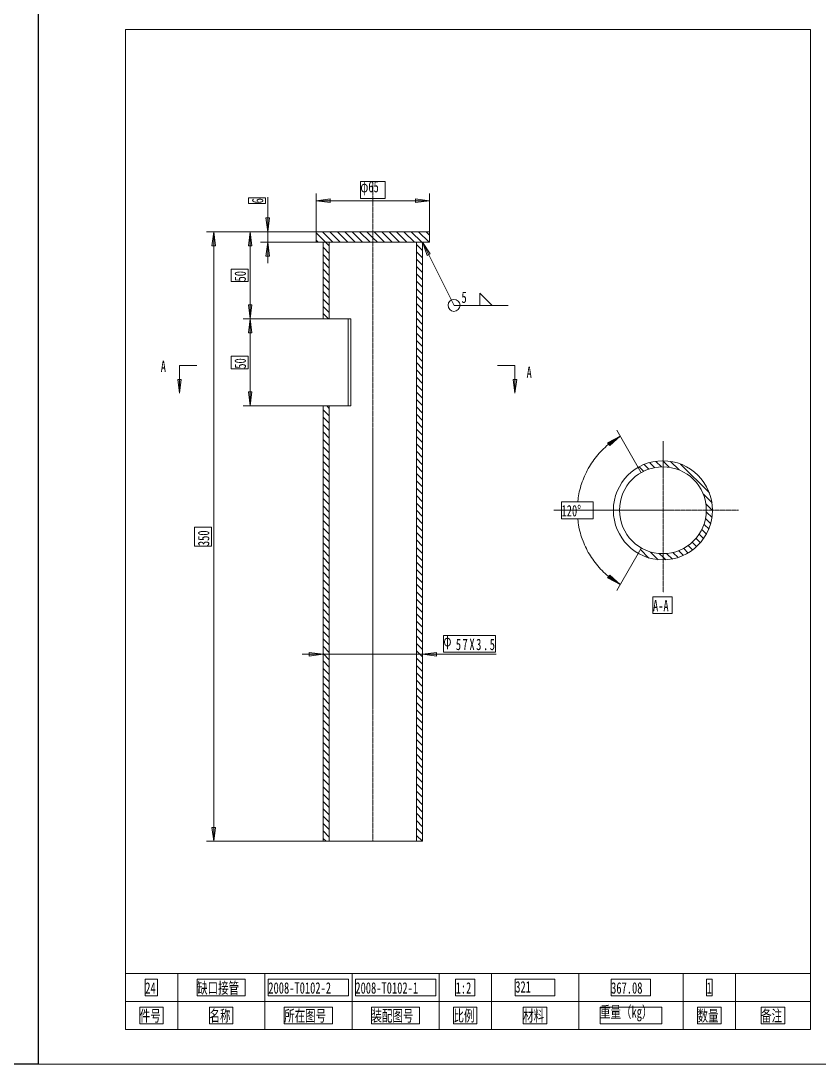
# Model space of a CAD drawing. Header units: millimetres. Extents: x -23892 to 57527, y -540 to 34444.
# Drawn here: x 23990 to 33067, y -540 to 11326 of the extents above; entities that cross this region are included whole.
import ezdxf

# ---------------------------------------------------------------- set-up
doc = ezdxf.new("R2010")
doc.units = ezdxf.units.MM
for name, pattern in [('AI-Linetype-131', [21.479999, 16.98, -2.1, 0.3, -2.1]), ('AI-Linetype-132', [21.479999, 16.98, -2.1, 0.3, -2.1]), ('AI-Linetype-133', [21.479999, 16.98, -2.1, 0.3, -2.1])]:
    doc.linetypes.add(name, pattern=pattern)
doc.layers.add('CAXA3', color=7, linetype='Continuous', lineweight=25)
doc.layers.add('图层 1', color=7, linetype='Continuous')
doc.styles.get("Standard").update_dxf_attribs({"font": ''})
doc.styles.get('Standard').set_extended_font_data('FangSong')

msp = doc.modelspace()

# ---------------------------------------------------------------- hatches: boundary and pattern name
at = {"layer": '图层 1', "lineweight": 0}
for points in [[(27505.6833, 9302.2863), (27505.6833, 9261.8516), (27348.631, 9280.8683)], [(28478.9426, 9302.2863), (28478.9426, 9261.8516), (28635.9949, 9280.8683)], [(26815.6216, 9085.7439), (26775.1482, 9085.7439), (26796.5661, 8926.3291)], [(26201.6653, 8769.2768), (26161.2306, 8769.2768), (26182.6486, 8926.3291)], [(26618.0959, 8769.2768), (26577.6612, 8769.2768), (26596.6779, 8926.3291)], [(26815.6216, 8650.2966), (26775.1482, 8650.2966), (26796.5661, 8807.3489)], [(28645.5226, 8676.4397), (28609.8518, 8657.423), (28557.4881, 8807.3489)], [(26618.0959, 8095.8304), (26577.6612, 8095.8304), (26596.6779, 7936.4156)], [(26618.0959, 7779.3246), (26577.6612, 7779.3246), (26596.6779, 7936.4156)], [(25813.8178, 7248.6777), (25773.3444, 7248.6777), (25794.7624, 7091.6254)], [(29628.3097, 7248.6777), (29587.8363, 7248.6777), (29606.8917, 7091.6254)], [(26618.0959, 7105.917), (26577.6612, 7105.917), (26596.6779, 6946.4634)], [(30687.2409, 6496.7246), (30661.0591, 6527.6703), (30803.8198, 6601.4519)], [(30687.2409, 5021.4014), (30661.0591, 4990.4557), (30803.8198, 4914.3115)], [(27267.723, 4140.9404), (27267.723, 4100.467), (27427.1765, 4121.885)], [(28716.903, 4140.9404), (28716.903, 4100.467), (28557.4881, 4121.885)], [(26201.6653, 2151.5858), (26161.2306, 2151.5858), (26182.6486, 1994.5335)]]:
    msp.add_hatch(color=7, dxfattribs=at).paths.add_polyline_path(points)

# ---------------------------------------------------------------- linework, layer by layer
at = {"layer": 'CAXA3', "linetype": 'Continuous', "lineweight": 25}
for p, q in [((24188.5301, 32814.3481), (24188.5301, -539.7596)), ((24188.5301, -539.7596), (630.4565, -539.7596))]:
    msp.add_line(p, q, dxfattribs=at)
at = {"layer": '图层 1', "color": 7, "lineweight": 0, "true_color": 0xffffff}
for p, q in [((24188.5301, -539.7596), (24188.5301, 22992.1516)), ((25178.4436, 11227.387), (25178.4436, -144.747)), ((25178.4436, 11227.387), (32966.8809, 11227.387)), ((32966.8809, 11227.387), (32966.8809, -144.747)), ((26796.5661, 9321.3417), (26796.5661, 8569.3886)), ((27348.631, 8807.3489), (27348.631, 9361.7763)), ((27348.631, 9280.8683), (27505.6833, 9302.2863)), ((27348.631, 9280.8683), (28635.9949, 9280.8683)), ((27505.6833, 9261.8516), (27348.631, 9280.8683)), ((27505.6833, 9302.2863), (27505.6833, 9261.8516)), ((28478.9426, 9302.2863), (28478.9426, 9261.8516)), ((28635.9949, 9280.8683), (28478.9426, 9302.2863)), ((28478.9426, 9261.8516), (28635.9949, 9280.8683)), ((28635.9949, 8807.3489), (28635.9949, 9361.7763)), ((26815.6216, 9085.7439), (26775.1482, 9085.7439)), ((26775.1482, 9085.7439), (26796.5661, 8926.3291)), ((26796.5661, 8926.3291), (26815.6216, 9085.7439)), ((27348.631, 8926.3291), (26101.7405, 8926.3291)), ((26161.2306, 8769.2768), (26182.6486, 8926.3291)), ((26182.6486, 8926.3291), (26182.6486, 1994.5335)), ((26182.6486, 8926.3291), (26201.6653, 8769.2768)), ((27348.631, 8926.3291), (26518.1711, 8926.3291)), ((26577.6612, 8769.2768), (26596.6779, 8926.3291)), ((26596.6779, 8926.3291), (26596.6779, 7936.4156)), ((26596.6779, 8926.3291), (26618.0959, 8769.2768)), ((27348.631, 8926.3291), (26715.6581, 8926.3291)), ((27348.631, 8926.3678), (27348.631, 8807.3876)), ((28635.9949, 8926.3678), (27348.631, 8926.3678)), ((27455.7209, 8807.3876), (27348.631, 8914.4775)), ((27539.0303, 8807.3876), (27420.0501, 8926.3678)), ((27622.3009, 8807.3876), (27503.3207, 8926.3678)), ((27707.9728, 8807.3876), (27588.9927, 8926.3678)), ((27791.2435, 8807.3876), (27672.2633, 8926.3678)), ((27874.5528, 8807.3876), (27755.5726, 8926.3678)), ((27960.186, 8807.3876), (27841.2058, 8926.3678)), ((27993.533, 8859.7126), (27924.5152, 8926.3678)), ((28126.766, 8807.3876), (28007.7858, 8926.3678)), ((28212.4379, 8807.3876), (28093.4577, 8926.3678)), ((28295.7473, 8807.3876), (28176.7671, 8926.3678)), ((28379.0179, 8807.3876), (28260.0377, 8926.3678)), ((28464.6898, 8807.3876), (28345.7096, 8926.3678)), ((28547.9604, 8807.3876), (28428.9803, 8926.3678)), ((28631.2698, 8807.3876), (28512.2896, 8926.3678)), ((28635.9949, 8888.2957), (28597.9228, 8926.3678)), ((28635.9949, 8926.3678), (28635.9949, 8807.3876)), ((27348.631, 8807.3489), (26715.6581, 8807.3489)), ((26775.1482, 8650.2966), (26796.5661, 8807.3489)), ((26796.5661, 8807.3489), (26815.6216, 8650.2966)), ((27370.049, 8807.3876), (27348.631, 8831.1682)), ((28635.9949, 8807.3876), (27348.631, 8807.3876)), ((27427.1765, 8807.3876), (27427.1765, 7936.4543)), ((27496.1943, 8766.8755), (27455.7209, 8807.3489)), ((27496.1943, 8807.3876), (27496.1943, 7936.4543)), ((28043.4954, 8807.3876), (27993.533, 8859.7126)), ((28488.4704, 8807.3876), (28488.4704, 1994.5723)), ((28557.4881, 8714.5506), (28488.4704, 8783.5296)), ((28557.4881, 8797.8212), (28547.9604, 8807.3489)), ((28557.4881, 8807.3876), (28557.4881, 1994.5723)), ((28557.4881, 8807.3489), (28916.7912, 8088.704)), ((28609.8518, 8657.423), (28557.4881, 8807.3489)), ((28557.4881, 8807.3489), (28645.5226, 8676.4397)), ((26201.6653, 8769.2768), (26161.2306, 8769.2768)), ((26618.0959, 8769.2768), (26577.6612, 8769.2768)), ((27496.1943, 8681.2036), (27427.1765, 8752.6227)), ((27496.1943, 8597.933), (27427.1765, 8666.9507)), ((28557.4881, 8631.2412), (28488.4704, 8700.259)), ((28645.5226, 8676.4397), (28609.8518, 8657.423)), ((26815.6216, 8650.2966), (26775.1482, 8650.2966)), ((27496.1943, 8514.6623), (27427.1765, 8583.6414)), ((28557.4881, 8547.9706), (28488.4704, 8616.9884)), ((27496.1943, 8428.9904), (27427.1765, 8500.3708)), ((28557.4881, 8462.2987), (28488.4704, 8531.3165)), ((28557.4881, 8379.028), (28488.4704, 8448.0071)), ((27496.1943, 8345.6811), (27427.1765, 8414.6988)), ((27496.1943, 8262.4104), (27427.1765, 8331.4282)), ((28557.4881, 8295.7187), (28488.4704, 8364.7365)), ((27496.1943, 8176.7385), (27427.1765, 8248.1189)), ((28557.4881, 8210.0468), (28488.4704, 8279.0645)), ((28557.4881, 8126.7761), (28488.4704, 8195.7939)), ((29209.4778, 8088.704), (29209.4778, 8229.1022)), ((29347.5134, 8088.704), (29209.4778, 8229.1022)), ((26618.0959, 8095.8304), (26577.6612, 8095.8304)), ((26577.6612, 8095.8304), (26596.6779, 7936.4156)), ((26596.6779, 7936.4156), (26618.0959, 8095.8304)), ((27496.1943, 8093.4679), (27427.1765, 8162.4469)), ((27496.1943, 8010.1585), (27427.1765, 8079.1763)), ((28557.4881, 8043.4668), (28488.4704, 8112.4846)), ((28916.7912, 8088.704), (29530.7475, 8088.704)), ((29209.4778, 8088.704), (29347.5134, 8088.704)), ((27486.6666, 7936.4156), (27427.1765, 7995.9057)), ((28557.4881, 7957.8336), (28488.4704, 8026.8126)), ((27427.1765, 7936.4156), (26518.1711, 7936.4156)), ((27743.6436, 7936.4156), (26518.1711, 7936.4156)), ((26577.6612, 7779.3246), (26596.6779, 7936.4156)), ((26596.6779, 7936.4156), (26596.6779, 6946.4634)), ((26596.6779, 7936.4156), (26618.0959, 7779.3246)), ((27743.6436, 7936.4543), (27427.1765, 7936.4543)), ((27710.3354, 6946.5409), (27710.3354, 7936.4543)), ((27743.6436, 6946.5409), (27743.6436, 7936.4543)), ((28557.4881, 7874.5242), (28488.4704, 7943.542)), ((28557.4881, 7791.2536), (28488.4704, 7860.2714)), ((26618.0959, 7779.3246), (26577.6612, 7779.3246)), ((28557.4881, 7705.5817), (28488.4704, 7774.5995)), ((28557.4881, 7622.3111), (28488.4704, 7691.2901)), ((28557.4881, 7539.0017), (28488.4704, 7608.0195)), ((28557.4881, 7453.3298), (28488.4704, 7524.7489)), ((25794.7624, 7408.1313), (25992.2881, 7408.1313)), ((25794.7624, 7408.1313), (25794.7624, 7091.6254)), ((28557.4881, 7370.0591), (28488.4704, 7439.0769)), ((29409.366, 7408.1313), (29606.8917, 7408.1313)), ((29606.8917, 7408.1313), (29606.8917, 7091.6254)), ((25813.8178, 7248.6777), (25773.3444, 7248.6777)), ((25773.3444, 7248.6777), (25794.7624, 7091.6254)), ((25794.7624, 7091.6254), (25813.8178, 7248.6777)), ((28557.4881, 7286.7885), (28488.4704, 7355.7676)), ((28557.4881, 7201.1166), (28488.4704, 7272.497)), ((29628.3097, 7248.6777), (29587.8363, 7248.6777)), ((29587.8363, 7248.6777), (29606.8917, 7091.6254)), ((29606.8917, 7091.6254), (29628.3097, 7248.6777)), ((28557.4881, 7117.8072), (28488.4704, 7186.825)), ((26618.0959, 7105.917), (26577.6612, 7105.917)), ((26577.6612, 7105.917), (26596.6779, 6946.4634)), ((26596.6779, 6946.4634), (26618.0959, 7105.917)), ((28557.4881, 7034.5366), (28488.4704, 7103.5544)), ((28557.4881, 6951.2273), (28488.4704, 7020.2451)), ((27743.6436, 6946.4634), (26518.1711, 6946.4634)), ((27427.1765, 6946.5409), (27427.1765, 1994.5723)), ((27743.6436, 6946.5409), (27427.1765, 6946.5409)), ((27427.1765, 6946.4634), (27427.1765, 4040.977)), ((27496.1943, 6832.2471), (27427.1765, 6903.6662)), ((27496.1943, 6917.919), (27467.6112, 6946.5021)), ((27496.1943, 6946.5409), (27496.1943, 1994.5723)), ((28557.4881, 6865.5941), (28488.4704, 6934.5731)), ((27496.1943, 6748.9765), (27427.1765, 6817.9943)), ((28557.4881, 6782.2847), (28488.4704, 6851.3025)), ((28557.4881, 6699.0141), (28488.4704, 6768.0319)), ((27496.1943, 6665.7058), (27427.1765, 6734.6849)), ((27496.1943, 6580.0339), (27427.1765, 6651.4143)), ((28557.4881, 6613.3422), (28488.4704, 6682.36)), ((31008.4719, 6246.874), (30765.7477, 6670.431)), ((27496.1943, 6496.7246), (27427.1765, 6565.7424)), ((28557.4881, 6530.0715), (28488.4704, 6599.0506)), ((30661.0591, 6527.6703), (30803.8198, 6601.4519)), ((30687.2409, 6496.7246), (30661.0591, 6527.6703)), ((30803.8198, 6601.4519), (30687.2409, 6496.7246)), ((30706.2576, 6537.198), (30687.2409, 6520.5438)), ((30725.313, 6549.0882), (30706.2576, 6537.198)), ((30744.3297, 6563.3798), (30725.313, 6549.0882)), ((30763.3851, 6577.6326), (30744.3297, 6563.3798)), ((30784.8031, 6589.5229), (30763.3851, 6577.6326)), ((30803.8198, 6601.4519), (30784.8031, 6589.5229)), ((27496.1943, 6413.4539), (27427.1765, 6482.4717)), ((28557.4881, 6446.7622), (28488.4704, 6515.78)), ((28557.4881, 6361.0903), (28488.4704, 6430.1081)), ((30565.8595, 6408.6901), (30549.2053, 6389.6734)), ((30582.5136, 6425.3442), (30565.8595, 6408.6901)), ((30599.1677, 6441.9983), (30582.5136, 6425.3442)), ((30615.8606, 6458.6525), (30599.1677, 6441.9983)), ((30632.5147, 6475.3066), (30615.8606, 6458.6525)), ((30649.1688, 6491.9607), (30632.5147, 6475.3066)), ((30668.1855, 6506.2523), (30649.1688, 6491.9607)), ((30687.2409, 6520.5438), (30668.1855, 6506.2523)), ((27496.1943, 6330.1833), (27427.1765, 6399.1624)), ((27496.1943, 6244.5114), (27427.1765, 6313.4905)), ((28557.4881, 6277.8196), (28488.4704, 6346.8374)), ((30480.1876, 6294.4738), (30465.9347, 6275.4183)), ((30492.1166, 6315.8917), (30480.1876, 6294.4738)), ((30506.3694, 6334.9084), (30492.1166, 6315.8917)), ((30520.6609, 6353.9638), (30506.3694, 6334.9084)), ((30534.9525, 6372.9805), (30520.6609, 6353.9638)), ((30549.2053, 6389.6734), (30534.9525, 6372.9805)), ((31196.4699, 6244.5114), (31139.3423, 6301.6002)), ((31272.6141, 6254.0004), (31208.3601, 6315.8917)), ((31291.6308, 6318.2543), (31286.9056, 6323.0182)), ((31360.6486, 6249.2752), (31291.6308, 6318.2543)), ((31477.2662, 6218.3296), (31377.3027, 6315.8917)), ((27496.1943, 6161.202), (27427.1765, 6230.2198)), ((28557.4881, 6194.549), (28488.4704, 6263.5281)), ((28557.4881, 6108.8771), (28488.4704, 6177.8562)), ((30408.8072, 6170.7297), (30399.2795, 6149.3118)), ((30420.6975, 6192.1477), (30408.8072, 6170.7297)), ((30430.2252, 6213.5657), (30420.6975, 6192.1477)), ((30442.1154, 6234.9837), (30430.2252, 6213.5657)), ((30454.0444, 6256.4017), (30442.1154, 6234.9837)), ((30465.9347, 6275.4183), (30454.0444, 6256.4017)), ((31044.1814, 6187.3839), (31008.4719, 6246.874)), ((31072.7258, 6201.6754), (31020.3622, 6254.0004)), ((31129.8534, 6227.8573), (31077.4897, 6280.1822)), ((31819.9151, 5958.9512), (31491.519, 6284.9461)), ((27496.1943, 6077.9314), (27427.1765, 6146.9492)), ((27496.1943, 5992.2595), (27427.1765, 6061.2773)), ((28557.4881, 6025.5677), (28488.4704, 6094.5855)), ((30365.9712, 6061.2773), (30358.8448, 6039.8593)), ((30373.1364, 6085.0578), (30365.9712, 6061.2773)), ((30382.6254, 6106.4758), (30373.1364, 6085.0578)), ((30389.7905, 6127.8938), (30382.6254, 6106.4758)), ((30399.2795, 6149.3118), (30389.7905, 6127.8938)), ((27496.1943, 5908.9889), (27427.1765, 5977.9679)), ((28557.4881, 5942.2971), (28488.4704, 6011.3149)), ((30335.0643, 5947.061), (30330.3004, 5923.2417)), ((30339.7894, 5970.8415), (30335.0643, 5947.061)), ((30346.9545, 5992.2595), (30339.7894, 5970.8415)), ((30351.7184, 6016.04), (30346.9545, 5992.2595)), ((30358.8448, 6039.8593), (30351.7184, 6016.04)), ((31850.8608, 5844.7349), (31750.8973, 5942.2971)), ((27496.1943, 5825.6795), (27427.1765, 5894.6973)), ((28557.4881, 5856.6252), (28488.4704, 5928.0055)), ((28557.4881, 5773.3546), (28488.4704, 5842.3336)), ((30325.5366, 5878.0432), (30320.7727, 5854.2626)), ((30327.8991, 5899.4611), (30325.5366, 5878.0432)), ((30330.3004, 5923.2417), (30327.8991, 5899.4611)), ((31850.8608, 5759.063), (31781.843, 5828.0808)), ((27496.1943, 5740.0463), (27427.1765, 5809.0254)), ((27496.1943, 5656.737), (27427.1765, 5725.7547)), ((28557.4881, 5690.0452), (28488.4704, 5759.063)), ((31850.8608, 5675.7924), (31786.6069, 5740.0076)), ((31855.6247, 5754.2991), (31850.8608, 5759.063)), ((27496.1943, 5573.4663), (27427.1765, 5642.4841)), ((28557.4881, 5604.3733), (28488.4704, 5675.7924)), ((28557.4881, 5521.1027), (28488.4704, 5590.1205)), ((30320.7727, 5663.8634), (30325.5366, 5640.0828)), ((30325.5366, 5640.0828), (30327.8991, 5616.3023)), ((30327.8991, 5616.3023), (30330.3004, 5592.483)), ((30330.3004, 5592.483), (30335.0643, 5568.7025)), ((31815.1513, 5544.8832), (31760.425, 5597.2469)), ((31836.5692, 5606.7746), (31777.0792, 5663.8634)), ((27496.1943, 5487.7944), (27427.1765, 5556.8122)), ((27496.1943, 5404.5238), (27427.1765, 5473.5028)), ((28557.4881, 5437.832), (28488.4704, 5506.8111)), ((30335.0643, 5568.7025), (30339.7894, 5547.2845)), ((30339.7894, 5547.2845), (30346.9545, 5523.4652)), ((30346.9545, 5523.4652), (30351.7184, 5499.6847)), ((30351.7184, 5499.6847), (30358.8448, 5478.2667)), ((30358.8448, 5478.2667), (30365.9712, 5454.4862)), ((31755.6612, 5435.4307), (31705.6988, 5485.3931)), ((31786.6069, 5487.7944), (31736.6445, 5537.7568)), ((27496.1943, 5321.2144), (27427.1765, 5390.2322)), ((28557.4881, 5352.1601), (28488.4704, 5423.5405)), ((30365.9712, 5454.4862), (30373.1364, 5433.0682)), ((30373.1364, 5433.0682), (30382.6254, 5409.2489)), ((30382.6254, 5409.2489), (30389.7905, 5387.8309)), ((30389.7905, 5387.8309), (30399.2795, 5366.4129)), ((30399.2795, 5366.4129), (30408.8072, 5344.995)), ((30408.8072, 5344.995), (30420.6975, 5323.577)), ((31631.9171, 5306.9229), (31581.9548, 5356.924)), ((31677.1544, 5344.995), (31627.192, 5394.9961)), ((31717.5891, 5387.8309), (31667.6267, 5437.832)), ((27496.1943, 5235.5812), (27427.1765, 5306.9616)), ((27496.1943, 5152.2719), (27427.1765, 5221.2897)), ((28557.4881, 5268.8508), (28488.4704, 5337.8686)), ((28557.4881, 5185.5801), (28488.4704, 5254.5979)), ((30420.6975, 5323.577), (30430.2252, 5302.159)), ((30430.2252, 5302.159), (30442.1154, 5280.741)), ((30442.1154, 5280.741), (30454.0444, 5261.7243)), ((30454.0444, 5261.7243), (30465.9347, 5240.3064)), ((30465.9347, 5240.3064), (30480.1876, 5221.2509)), ((30480.1876, 5221.2509), (30492.1166, 5202.2343)), ((31008.4719, 5268.8508), (30765.7477, 4847.6563)), ((31044.1814, 5328.3408), (31008.4719, 5268.8508)), ((31132.2159, 5216.5258), (31034.6537, 5314.088)), ((31236.9045, 5197.4704), (31148.87, 5283.1423)), ((31291.6308, 5226.0148), (31253.5587, 5264.0869)), ((31322.5765, 5195.1078), (31291.6308, 5226.0148)), ((31398.7207, 5204.5968), (31336.868, 5264.0869)), ((31465.3759, 5221.2509), (31408.2484, 5276.0159)), ((31524.866, 5245.0702), (31472.5023, 5297.4339)), ((31579.5922, 5273.6146), (31529.5911, 5323.577)), ((27496.1943, 5069.0013), (27427.1765, 5137.9803)), ((28557.4881, 5102.2708), (28488.4704, 5171.2886)), ((30492.1166, 5202.2343), (30506.3694, 5183.1788)), ((30506.3694, 5183.1788), (30520.6609, 5164.1622)), ((30520.6609, 5164.1622), (30534.9525, 5145.1067)), ((30534.9525, 5145.1067), (30549.2053, 5126.09)), ((30549.2053, 5126.09), (30565.8595, 5109.4359)), ((30565.8595, 5109.4359), (30582.5136, 5090.3805)), ((27496.1943, 4983.3293), (27427.1765, 5054.7097)), ((28557.4881, 5016.6376), (28488.4704, 5085.6166)), ((28557.4881, 4933.3282), (28488.4704, 5002.346)), ((30582.5136, 5090.3805), (30599.1677, 5073.7264)), ((30599.1677, 5073.7264), (30615.8606, 5057.0723)), ((30615.8606, 5057.0723), (30632.5147, 5040.4181)), ((30632.5147, 5040.4181), (30649.1688, 5026.1266)), ((30649.1688, 5026.1266), (30668.1855, 5009.4724)), ((30687.2409, 5021.4014), (30661.0591, 4990.4557)), ((30661.0591, 4990.4557), (30803.8198, 4914.3115)), ((30668.1855, 5009.4724), (30687.2409, 4995.2196)), ((30803.8198, 4914.3115), (30687.2409, 5021.4014)), ((30687.2409, 4995.2196), (30706.2576, 4980.928)), ((27496.1943, 4900.0587), (27427.1765, 4969.0378)), ((27496.1943, 4816.7493), (27427.1765, 4885.7671)), ((28557.4881, 4850.0576), (28488.4704, 4919.0754)), ((30706.2576, 4980.928), (30725.313, 4966.6365)), ((30725.313, 4966.6365), (30744.3297, 4952.3836)), ((30744.3297, 4952.3836), (30763.3851, 4940.4934)), ((30763.3851, 4940.4934), (30784.8031, 4926.2018)), ((30784.8031, 4926.2018), (30803.8198, 4914.3115)), ((27496.1943, 4733.4787), (27427.1765, 4802.4965)), ((28557.4881, 4764.3857), (28488.4704, 4833.4035)), ((28557.4881, 4681.1151), (28488.4704, 4750.1328)), ((27496.1943, 4647.8068), (27427.1765, 4716.8246)), ((27496.1943, 4564.5362), (27427.1765, 4633.5152)), ((28557.4881, 4597.8057), (28488.4704, 4666.8235)), ((27496.1943, 4481.2268), (27427.1765, 4550.2446)), ((28557.4881, 4512.1725), (28488.4704, 4581.1516)), ((27496.1943, 4395.5549), (27427.1765, 4464.5727)), ((28557.4881, 4428.8632), (28488.4704, 4497.8809)), ((28557.4881, 4345.5925), (28488.4704, 4414.6103)), ((27496.1943, 4312.2843), (27427.1765, 4381.3021)), ((27496.1943, 4229.0136), (27427.1765, 4297.9927)), ((28557.4881, 4259.9206), (28488.4704, 4331.301)), ((27496.1943, 4143.3417), (27427.1765, 4212.3595)), ((28557.4881, 4176.65), (28488.4704, 4245.629)), ((28557.4881, 4093.3406), (28488.4704, 4162.3584)), ((28557.4881, 1994.5335), (28557.4881, 4200.4305)), ((27189.2162, 4121.885), (29392.7119, 4121.885)), ((27267.723, 4140.9404), (27267.723, 4100.467)), ((27427.1765, 4121.885), (27267.723, 4140.9404)), ((27267.723, 4100.467), (27427.1765, 4121.885)), ((27496.1943, 4060.0324), (27427.1765, 4129.0502)), ((27496.1943, 3976.7617), (27427.1765, 4045.7795)), ((28557.4881, 4007.6687), (28488.4704, 4079.0878)), ((28557.4881, 4121.885), (28716.903, 4140.9404)), ((28716.903, 4100.467), (28557.4881, 4121.885)), ((28716.903, 4140.9404), (28716.903, 4100.467)), ((27496.1943, 3891.0898), (27427.1765, 3960.1076)), ((28557.4881, 3924.3981), (28488.4704, 3993.4159)), ((27496.1943, 3807.8192), (27427.1765, 3876.837)), ((28557.4881, 3841.1274), (28488.4704, 3910.1452)), ((28557.4881, 3755.4555), (28488.4704, 3826.8359)), ((27496.1943, 3724.5486), (27427.1765, 3793.5276)), ((27496.1943, 3638.8767), (27427.1765, 3710.257)), ((28557.4881, 3672.1849), (28488.4704, 3741.164)), ((27496.1943, 3555.5673), (27427.1765, 3624.5851)), ((28557.4881, 3588.8755), (28488.4704, 3657.8933)), ((28557.4881, 3505.6049), (28488.4704, 3574.6227)), ((27496.1943, 3472.2967), (27427.1765, 3541.3145)), ((27496.1943, 3386.6247), (27427.1765, 3458.0051)), ((28557.4881, 3419.933), (28488.4704, 3488.9508)), ((27496.1943, 3303.3541), (27427.1765, 3372.3719)), ((28557.4881, 3336.6624), (28488.4704, 3405.6414)), ((27496.1943, 3220.0448), (27427.1765, 3289.0626)), ((27496.1943, 3134.4116), (27427.1765, 3205.7919)), ((28557.4881, 3253.353), (28488.4704, 3322.3708)), ((28557.4881, 3167.6811), (28488.4704, 3236.6989)), ((27496.1943, 3051.1022), (27427.1765, 3120.12)), ((28557.4881, 3084.4105), (28488.4704, 3153.4283)), ((27496.1943, 2967.8316), (27427.1765, 3036.8494)), ((28557.4881, 3001.1398), (28488.4704, 3070.1189)), ((28557.4881, 2915.4679), (28488.4704, 2984.4857)), ((27496.1943, 2884.5222), (27427.1765, 2953.54)), ((27496.1943, 2798.889), (27427.1765, 2867.8681)), ((28557.4881, 2832.1973), (28488.4704, 2901.1764)), ((27496.1943, 2715.5797), (27427.1765, 2784.5975)), ((28557.4881, 2748.8879), (28488.4704, 2817.9057)), ((28557.4881, 2663.216), (28488.4704, 2732.2338)), ((27496.1943, 2632.3091), (27427.1765, 2701.3269)), ((27496.1943, 2546.6371), (27427.1765, 2615.6549)), ((28557.4881, 2579.9454), (28488.4704, 2648.9632)), ((27496.1943, 2463.3665), (27427.1765, 2532.3456)), ((28557.4881, 2496.6748), (28488.4704, 2565.6538)), ((27496.1943, 2380.0572), (27427.1765, 2449.075)), ((28557.4881, 2411.0028), (28488.4704, 2482.3832)), ((28557.4881, 2327.6935), (28488.4704, 2396.7113)), ((27496.1943, 2294.3852), (27427.1765, 2363.403)), ((27496.1943, 2211.1146), (27427.1765, 2280.1324)), ((28557.4881, 2244.4229), (28488.4704, 2313.4407)), ((26201.6653, 2151.5858), (26161.2306, 2151.5858)), ((26161.2306, 2151.5858), (26182.6486, 1994.5335)), ((26182.6486, 1994.5335), (26201.6653, 2151.5858)), ((27496.1943, 2127.844), (27427.1765, 2196.823)), ((28557.4881, 2158.7509), (28488.4704, 2230.1313)), ((28557.4881, 2075.4803), (28488.4704, 2144.4981)), ((27496.1943, 2042.1721), (27427.1765, 2113.5524)), ((27460.4848, 1994.5723), (27427.1765, 2027.8805)), ((28555.0869, 1994.5723), (28488.4704, 2061.1888)), ((27427.1765, 1994.5335), (26101.7405, 1994.5335)), ((28557.4881, 1994.5335), (27427.1765, 1994.5335)), ((25178.4436, 490.6273), (32966.8809, 490.6273)), ((25773.3444, 490.6273), (25773.3444, -144.747)), ((26763.2579, 490.6273), (26763.2579, -144.747)), ((27755.5726, 490.6273), (27755.5726, -144.747)), ((28745.4861, 490.6273), (28745.4861, -144.747)), ((29340.387, 490.6273), (29340.387, -144.747)), ((30332.663, 490.6273), (30332.663, -144.747)), ((31520.1021, 490.6273), (31520.1021, -144.747)), ((32115.003, 490.6273), (32115.003, -144.747)), ((25178.4436, 174.1214), (32966.8809, 174.1214)), ((25178.4436, -144.747), (32966.8809, -144.747)), ((57526.7776, -539.7596), (24188.5301, -539.7596))]:
    msp.add_line(p, q, dxfattribs=at)
at = {"layer": '图层 1', "lineweight": 0}
for p, q in [((27850.7335, 9497.4106), (27850.7335, 9497.4106)), ((27850.7335, 9307.0501), (27850.7335, 9497.4106)), ((27850.7335, 9497.4106), (28133.9311, 9497.4106)), ((28133.9311, 9497.4106), (28133.9311, 9307.0501)), ((26580.0238, 9249.9226), (26580.0238, 9314.1765)), ((26580.0238, 9314.1765), (26770.3843, 9314.1765)), ((26770.3843, 9314.1765), (26770.3843, 9249.9226)), ((27348.631, 9280.8683), (27505.6833, 9302.2863)), ((27505.6833, 9261.8516), (27348.631, 9280.8683)), ((27505.6833, 9302.2863), (27505.6833, 9261.8516)), ((28133.9311, 9307.0501), (27850.7335, 9307.0501)), ((28478.9426, 9302.2863), (28478.9426, 9261.8516)), ((28635.9949, 9280.8683), (28478.9426, 9302.2863)), ((28478.9426, 9261.8516), (28635.9949, 9280.8683)), ((26770.3843, 9249.9226), (26580.0238, 9249.9226)), ((26815.6216, 9085.7439), (26775.1482, 9085.7439)), ((26775.1482, 9085.7439), (26796.5661, 8926.3291)), ((26796.5661, 8926.3291), (26815.6216, 9085.7439)), ((26161.2306, 8769.2768), (26182.6486, 8926.3291)), ((26182.6486, 8926.3291), (26201.6653, 8769.2768)), ((26577.6612, 8769.2768), (26596.6779, 8926.3291)), ((26596.6779, 8926.3291), (26618.0959, 8769.2768)), ((26775.1482, 8650.2966), (26796.5661, 8807.3489)), ((26796.5661, 8807.3489), (26815.6216, 8650.2966)), ((28609.8518, 8657.423), (28557.4881, 8807.3489)), ((28557.4881, 8807.3489), (28645.5226, 8676.4397)), ((26201.6653, 8769.2768), (26161.2306, 8769.2768)), ((26618.0959, 8769.2768), (26577.6612, 8769.2768)), ((28645.5226, 8676.4397), (28609.8518, 8657.423)), ((26815.6216, 8650.2966), (26775.1482, 8650.2966)), ((26382.5368, 8362.3352), (26382.5368, 8502.7333)), ((26382.5368, 8502.7333), (26572.8974, 8502.7333)), ((26572.8974, 8502.7333), (26572.8974, 8362.3352)), ((26572.8974, 8362.3352), (26382.5368, 8362.3352)), ((29209.4778, 8088.704), (29209.4778, 8229.1022)), ((29209.4778, 8229.1022), (29347.5134, 8088.704)), ((26618.0959, 8095.8304), (26577.6612, 8095.8304)), ((26577.6612, 8095.8304), (26596.6779, 7936.4156)), ((26596.6779, 7936.4156), (26618.0959, 8095.8304)), ((29347.5134, 8088.704), (28985.809, 8088.704)), ((28985.809, 8088.704), (29209.4778, 8088.704)), ((26577.6612, 7779.3246), (26596.6779, 7936.4156)), ((26596.6779, 7936.4156), (26618.0959, 7779.3246)), ((26618.0959, 7779.3246), (26577.6612, 7779.3246)), ((26382.5368, 7370.0591), (26382.5368, 7512.8199)), ((26382.5368, 7512.8199), (26572.8974, 7512.8199)), ((26572.8974, 7512.8199), (26572.8974, 7370.0591)), ((26572.8974, 7370.0591), (26382.5368, 7370.0591)), ((25813.8178, 7248.6777), (25773.3444, 7248.6777)), ((25773.3444, 7248.6777), (25794.7624, 7091.6254)), ((25794.7624, 7091.6254), (25813.8178, 7248.6777)), ((29628.3097, 7248.6777), (29587.8363, 7248.6777)), ((29587.8363, 7248.6777), (29606.8917, 7091.6254)), ((29606.8917, 7091.6254), (29628.3097, 7248.6777)), ((26618.0959, 7105.917), (26577.6612, 7105.917)), ((26577.6612, 7105.917), (26596.6779, 6946.4634)), ((26596.6779, 6946.4634), (26618.0959, 7105.917)), ((30661.0591, 6527.6703), (30803.8198, 6601.4519)), ((30687.2409, 6496.7246), (30661.0591, 6527.6703)), ((30803.8198, 6601.4519), (30687.2409, 6496.7246)), ((30137.5386, 5854.2626), (30137.5386, 5854.2626)), ((30137.5386, 5663.8634), (30137.5386, 5854.2626)), ((30137.5386, 5854.2626), (30496.8804, 5854.2626)), ((30496.8804, 5854.2626), (30496.8804, 5663.8634)), ((30496.8804, 5663.8634), (30137.5386, 5663.8634)), ((25966.1062, 5352.1601), (25966.1062, 5568.7025)), ((25966.1062, 5568.7025), (26156.4668, 5568.7025)), ((26156.4668, 5568.7025), (26156.4668, 5352.1601)), ((26156.4668, 5352.1601), (25966.1062, 5352.1601)), ((30687.2409, 5021.4014), (30661.0591, 4990.4557)), ((30661.0591, 4990.4557), (30803.8198, 4914.3115)), ((30803.8198, 4914.3115), (30687.2409, 5021.4014)), ((31177.4144, 4773.9134), (31177.4144, 4773.9134)), ((31177.4144, 4585.9154), (31177.4144, 4773.9134)), ((31177.4144, 4773.9134), (31396.3581, 4773.9134)), ((31396.3581, 4773.9134), (31396.3581, 4585.9154)), ((31396.3581, 4585.9154), (31177.4144, 4585.9154)), ((28795.4485, 4336.0648), (28795.4485, 4336.0648)), ((28795.4485, 4145.7043), (28795.4485, 4336.0648)), ((28795.4485, 4336.0648), (29385.5855, 4336.0648)), ((29385.5855, 4336.0648), (29385.5855, 4145.7043)), ((27267.723, 4140.9404), (27267.723, 4100.467)), ((27427.1765, 4121.885), (27267.723, 4140.9404)), ((27267.723, 4100.467), (27427.1765, 4121.885)), ((28557.4881, 4121.885), (28716.903, 4140.9404)), ((28716.903, 4100.467), (28557.4881, 4121.885)), ((28716.903, 4140.9404), (28716.903, 4100.467)), ((29385.5855, 4145.7043), (28795.4485, 4145.7043)), ((26201.6653, 2151.5858), (26161.2306, 2151.5858)), ((26161.2306, 2151.5858), (26182.6486, 1994.5335)), ((26182.6486, 1994.5335), (26201.6653, 2151.5858)), ((25404.5136, 426.3733), (25404.5136, 426.3733)), ((25404.5136, 236.0128), (25404.5136, 426.3733)), ((25404.5136, 426.3733), (25544.9118, 426.3733)), ((25544.9118, 426.3733), (25544.9118, 236.0128)), ((25994.6506, 426.3733), (25994.6506, 426.3733)), ((25994.6506, 236.0128), (25994.6506, 426.3733)), ((25994.6506, 426.3733), (26541.9517, 426.3733)), ((26541.9517, 426.3733), (26541.9517, 236.0128)), ((26803.7313, 426.3733), (26803.7313, 426.3733)), ((26803.7313, 236.0128), (26803.7313, 426.3733)), ((26803.7313, 426.3733), (27715.0992, 426.3733)), ((27715.0992, 426.3733), (27715.0992, 236.0128)), ((27793.6447, 426.3733), (27793.6447, 426.3733)), ((27793.6447, 236.0128), (27793.6447, 426.3733)), ((27793.6447, 426.3733), (28707.414, 426.3733)), ((28707.414, 426.3733), (28707.414, 236.0128)), ((28933.4453, 426.3733), (28933.4453, 426.3733)), ((28933.4453, 236.0128), (28933.4453, 426.3733)), ((28933.4453, 426.3733), (29152.389, 426.3733)), ((29152.389, 426.3733), (29152.389, 236.0128)), ((29611.6555, 426.3733), (29611.6555, 426.3733)), ((29611.6555, 236.0128), (29611.6555, 426.3733)), ((29611.6555, 426.3733), (30061.3944, 426.3733)), ((30061.3944, 426.3733), (30061.3944, 236.0128)), ((30701.4938, 426.3733), (30701.4938, 426.3733)), ((30701.4938, 236.0128), (30701.4938, 426.3733)), ((30701.4938, 426.3733), (31151.2713, 426.3733)), ((31151.2713, 426.3733), (31151.2713, 236.0128)), ((31786.6069, 426.3733), (31786.6069, 426.3733)), ((31786.6069, 236.0128), (31786.6069, 426.3733)), ((31786.6069, 426.3733), (31850.8608, 426.3733)), ((31850.8608, 426.3733), (31850.8608, 236.0128)), ((25544.9118, 236.0128), (25404.5136, 236.0128)), ((26541.9517, 236.0128), (25994.6506, 236.0128)), ((27715.0992, 236.0128), (26803.7313, 236.0128)), ((28707.414, 236.0128), (27793.6447, 236.0128)), ((29152.389, 236.0128), (28933.4453, 236.0128)), ((30061.3944, 236.0128), (29611.6555, 236.0128)), ((31151.2713, 236.0128), (30701.4938, 236.0128)), ((31850.8608, 236.0128), (31786.6069, 236.0128)), ((25342.6223, 109.8675), (25342.6223, 109.8675)), ((25342.6223, -80.493), (25342.6223, 109.8675)), ((25342.6223, 109.8675), (25609.1657, 109.8675)), ((25609.1657, 109.8675), (25609.1657, -80.493)), ((26135.0488, 109.8675), (26135.0488, 109.8675)), ((26135.0488, -80.493), (26135.0488, 109.8675)), ((26135.0488, 109.8675), (26401.5535, 109.8675)), ((26401.5535, 109.8675), (26401.5535, -80.493)), ((26984.5641, 109.8675), (26984.5641, 109.8675)), ((26984.5641, -80.493), (26984.5641, 109.8675)), ((26984.5641, 109.8675), (27534.2664, 109.8675)), ((27534.2664, 109.8675), (27534.2664, -80.493)), ((27976.8789, 109.8675), (27976.8789, 109.8675)), ((27976.8789, -80.493), (27976.8789, 109.8675)), ((27976.8789, 109.8675), (28524.1799, 109.8675)), ((28524.1799, 109.8675), (28524.1799, -80.493)), ((28909.6648, 109.8675), (28909.6648, 109.8675)), ((28909.6648, -80.493), (28909.6648, 109.8675)), ((28909.6648, 109.8675), (29176.1695, 109.8675)), ((29176.1695, 109.8675), (29176.1695, -80.493)), ((29702.0913, 109.8675), (29702.0913, 109.8675)), ((29702.0913, -80.493), (29702.0913, 109.8675)), ((29702.0913, 109.8675), (29970.9586, 109.8675)), ((29970.9586, 109.8675), (29970.9586, -80.493)), ((30575.3872, 109.8675), (30575.3872, 109.8675)), ((30575.3872, -80.493), (30575.3872, 109.8675)), ((30575.3872, 109.8675), (31277.3779, 109.8675)), ((31277.3779, 109.8675), (31277.3779, -80.493)), ((31684.2808, 109.8675), (31684.2808, 109.8675)), ((31684.2808, -80.493), (31684.2808, 109.8675)), ((31684.2808, 109.8675), (31953.1868, 109.8675)), ((31953.1868, 109.8675), (31953.1868, -80.493)), ((32407.6895, 109.8675), (32407.6895, 109.8675)), ((32407.6895, -80.493), (32407.6895, 109.8675)), ((32407.6895, 109.8675), (32676.5956, 109.8675)), ((32676.5956, 109.8675), (32676.5956, -80.493)), ((25609.1657, -80.493), (25342.6223, -80.493)), ((26401.5535, -80.493), (26135.0488, -80.493)), ((27534.2664, -80.493), (26984.5641, -80.493)), ((28524.1799, -80.493), (27976.8789, -80.493)), ((29176.1695, -80.493), (28909.6648, -80.493)), ((29970.9586, -80.493), (29702.0913, -80.493)), ((31277.3779, -80.493), (30575.3872, -80.493)), ((31953.1868, -80.493), (31684.2808, -80.493)), ((32676.5956, -80.493), (32407.6895, -80.493))]:
    msp.add_line(p, q, dxfattribs=at)
at = {"layer": '图层 1', "color": 18, "lineweight": 0, "true_color": 0x000000}
for p, q in [((27850.7335, 9497.4106), (27850.7335, 9497.4106)), ((27850.7335, 9307.0501), (27850.7335, 9497.4106)), ((27850.7335, 9497.4106), (28133.9311, 9497.4106)), ((28133.9311, 9497.4106), (28133.9311, 9307.0501)), ((26580.0238, 9249.9226), (26580.0238, 9314.1765)), ((26580.0238, 9314.1765), (26770.3843, 9314.1765)), ((26770.3843, 9314.1765), (26770.3843, 9249.9226)), ((28133.9311, 9307.0501), (27850.7335, 9307.0501)), ((26770.3843, 9249.9226), (26580.0238, 9249.9226)), ((26382.5368, 8362.3352), (26382.5368, 8502.7333)), ((26382.5368, 8502.7333), (26572.8974, 8502.7333)), ((26572.8974, 8502.7333), (26572.8974, 8362.3352)), ((26572.8974, 8362.3352), (26382.5368, 8362.3352)), ((29209.4778, 8088.704), (29209.4778, 8229.1022)), ((29209.4778, 8229.1022), (29347.5134, 8088.704)), ((29347.5134, 8088.704), (28985.809, 8088.704)), ((28985.809, 8088.704), (29209.4778, 8088.704)), ((26382.5368, 7370.0591), (26382.5368, 7512.8199)), ((26382.5368, 7512.8199), (26572.8974, 7512.8199)), ((26572.8974, 7512.8199), (26572.8974, 7370.0591)), ((26572.8974, 7370.0591), (26382.5368, 7370.0591)), ((30137.5386, 5854.2626), (30137.5386, 5854.2626)), ((30137.5386, 5663.8634), (30137.5386, 5854.2626)), ((30137.5386, 5854.2626), (30496.8804, 5854.2626)), ((30496.8804, 5854.2626), (30496.8804, 5663.8634)), ((30496.8804, 5663.8634), (30137.5386, 5663.8634)), ((25966.1062, 5352.1601), (25966.1062, 5568.7025)), ((25966.1062, 5568.7025), (26156.4668, 5568.7025)), ((26156.4668, 5568.7025), (26156.4668, 5352.1601)), ((26156.4668, 5352.1601), (25966.1062, 5352.1601)), ((31177.4144, 4773.9134), (31177.4144, 4773.9134)), ((31177.4144, 4585.9154), (31177.4144, 4773.9134)), ((31177.4144, 4773.9134), (31396.3581, 4773.9134)), ((31396.3581, 4773.9134), (31396.3581, 4585.9154)), ((31396.3581, 4585.9154), (31177.4144, 4585.9154)), ((28795.4485, 4336.0648), (28795.4485, 4336.0648)), ((28795.4485, 4145.7043), (28795.4485, 4336.0648)), ((28795.4485, 4336.0648), (29385.5855, 4336.0648)), ((29385.5855, 4336.0648), (29385.5855, 4145.7043)), ((29385.5855, 4145.7043), (28795.4485, 4145.7043)), ((25404.5136, 426.3733), (25404.5136, 426.3733)), ((25404.5136, 236.0128), (25404.5136, 426.3733)), ((25404.5136, 426.3733), (25544.9118, 426.3733)), ((25544.9118, 426.3733), (25544.9118, 236.0128)), ((25994.6506, 426.3733), (25994.6506, 426.3733)), ((25994.6506, 236.0128), (25994.6506, 426.3733)), ((25994.6506, 426.3733), (26541.9517, 426.3733)), ((26541.9517, 426.3733), (26541.9517, 236.0128)), ((26803.7313, 426.3733), (26803.7313, 426.3733)), ((26803.7313, 236.0128), (26803.7313, 426.3733)), ((26803.7313, 426.3733), (27715.0992, 426.3733)), ((27715.0992, 426.3733), (27715.0992, 236.0128)), ((27793.6447, 426.3733), (27793.6447, 426.3733)), ((27793.6447, 236.0128), (27793.6447, 426.3733)), ((27793.6447, 426.3733), (28707.414, 426.3733)), ((28707.414, 426.3733), (28707.414, 236.0128)), ((28933.4453, 426.3733), (28933.4453, 426.3733)), ((28933.4453, 236.0128), (28933.4453, 426.3733)), ((28933.4453, 426.3733), (29152.389, 426.3733)), ((29152.389, 426.3733), (29152.389, 236.0128)), ((29611.6555, 426.3733), (29611.6555, 426.3733)), ((29611.6555, 236.0128), (29611.6555, 426.3733)), ((29611.6555, 426.3733), (30061.3944, 426.3733)), ((30061.3944, 426.3733), (30061.3944, 236.0128)), ((30701.4938, 426.3733), (30701.4938, 426.3733)), ((30701.4938, 236.0128), (30701.4938, 426.3733)), ((30701.4938, 426.3733), (31151.2713, 426.3733)), ((31151.2713, 426.3733), (31151.2713, 236.0128)), ((31786.6069, 426.3733), (31786.6069, 426.3733)), ((31786.6069, 236.0128), (31786.6069, 426.3733)), ((31786.6069, 426.3733), (31850.8608, 426.3733)), ((31850.8608, 426.3733), (31850.8608, 236.0128)), ((25544.9118, 236.0128), (25404.5136, 236.0128)), ((26541.9517, 236.0128), (25994.6506, 236.0128)), ((27715.0992, 236.0128), (26803.7313, 236.0128)), ((28707.414, 236.0128), (27793.6447, 236.0128)), ((29152.389, 236.0128), (28933.4453, 236.0128)), ((30061.3944, 236.0128), (29611.6555, 236.0128)), ((31151.2713, 236.0128), (30701.4938, 236.0128)), ((31850.8608, 236.0128), (31786.6069, 236.0128)), ((25342.6223, 109.8675), (25342.6223, 109.8675)), ((25342.6223, -80.493), (25342.6223, 109.8675)), ((25342.6223, 109.8675), (25609.1657, 109.8675)), ((25609.1657, 109.8675), (25609.1657, -80.493)), ((26135.0488, 109.8675), (26135.0488, 109.8675)), ((26135.0488, -80.493), (26135.0488, 109.8675)), ((26135.0488, 109.8675), (26401.5535, 109.8675)), ((26401.5535, 109.8675), (26401.5535, -80.493)), ((26984.5641, 109.8675), (26984.5641, 109.8675)), ((26984.5641, -80.493), (26984.5641, 109.8675)), ((26984.5641, 109.8675), (27534.2664, 109.8675)), ((27534.2664, 109.8675), (27534.2664, -80.493)), ((27976.8789, 109.8675), (27976.8789, 109.8675)), ((27976.8789, -80.493), (27976.8789, 109.8675)), ((27976.8789, 109.8675), (28524.1799, 109.8675)), ((28524.1799, 109.8675), (28524.1799, -80.493)), ((28909.6648, 109.8675), (28909.6648, 109.8675)), ((28909.6648, -80.493), (28909.6648, 109.8675)), ((28909.6648, 109.8675), (29176.1695, 109.8675)), ((29176.1695, 109.8675), (29176.1695, -80.493)), ((29702.0913, 109.8675), (29702.0913, 109.8675)), ((29702.0913, -80.493), (29702.0913, 109.8675)), ((29702.0913, 109.8675), (29970.9586, 109.8675)), ((29970.9586, 109.8675), (29970.9586, -80.493)), ((30575.3872, 109.8675), (30575.3872, 109.8675)), ((30575.3872, -80.493), (30575.3872, 109.8675)), ((30575.3872, 109.8675), (31277.3779, 109.8675)), ((31277.3779, 109.8675), (31277.3779, -80.493)), ((31684.2808, 109.8675), (31684.2808, 109.8675)), ((31684.2808, -80.493), (31684.2808, 109.8675)), ((31684.2808, 109.8675), (31953.1868, 109.8675)), ((31953.1868, 109.8675), (31953.1868, -80.493)), ((32407.6895, 109.8675), (32407.6895, 109.8675)), ((32407.6895, -80.493), (32407.6895, 109.8675)), ((32407.6895, 109.8675), (32676.5956, 109.8675)), ((32676.5956, 109.8675), (32676.5956, -80.493)), ((25609.1657, -80.493), (25342.6223, -80.493)), ((26401.5535, -80.493), (26135.0488, -80.493)), ((27534.2664, -80.493), (26984.5641, -80.493)), ((28524.1799, -80.493), (27976.8789, -80.493)), ((29176.1695, -80.493), (28909.6648, -80.493)), ((29970.9586, -80.493), (29702.0913, -80.493)), ((31277.3779, -80.493), (30575.3872, -80.493)), ((31953.1868, -80.493), (31684.2808, -80.493)), ((32676.5956, -80.493), (32407.6895, -80.493))]:
    msp.add_line(p, q, dxfattribs=at)
at = {"layer": '图层 1', "color": 7, "linetype": 'AI-Linetype-131', "lineweight": 0, "true_color": 0xffffff}
msp.add_line((27993.533, 9487.8829), (27993.533, 1994.5335), dxfattribs=at)
at = {"layer": '图层 1', "color": 7, "linetype": 'AI-Linetype-133', "lineweight": 0, "true_color": 0xffffff}
msp.add_line((31291.6308, 6544.3244), (31291.6308, 4823.8758), dxfattribs=at)
at = {"layer": '图层 1', "color": 7, "linetype": 'AI-Linetype-132', "lineweight": 0, "true_color": 0xffffff}
msp.add_line((30049.5041, 5759.063), (32148.3112, 5759.063), dxfattribs=at)
at = {"layer": '图层 1', "color": 7, "lineweight": 0, "true_color": 0xffffff}
for points in [[(28983.4464, 8091.0666), (28983.4464, 8129.1387), (28952.5008, 8157.6831), (28914.4287, 8157.6831), (28876.3565, 8157.6831), (28847.8122, 8129.1387), (28847.8122, 8091.0666), (28847.8122, 8052.9945), (28876.3565, 8022.0488), (28914.4287, 8022.0488), (28952.5008, 8022.0488), (28983.4464, 8052.9945), (28983.4464, 8091.0666)], [(31853.2234, 5759.063), (31853.2234, 6070.805), (31601.0102, 6323.0182), (31289.2682, 6323.0182), (30977.5262, 6323.0182), (30727.6756, 6070.805), (30727.6756, 5759.063), (30727.6756, 5449.7223), (30977.5262, 5195.1078), (31289.2682, 5195.1078), (31601.0102, 5195.1078), (31853.2234, 5449.7223), (31853.2234, 5759.063)], [(31784.2443, 5761.4256), (31784.2443, 6035.0954), (31562.9381, 6254.0004), (31289.2682, 6254.0004), (31015.5983, 6254.0004), (30796.6934, 6035.0954), (30796.6934, 5761.4256), (30796.6934, 5487.7944), (31015.5983, 5266.4882), (31289.2682, 5266.4882), (31562.9381, 5266.4882), (31784.2443, 5487.7944), (31784.2443, 5761.4256)]]:
    msp.add_open_spline(points, degree=3, knots=[0, 0, 0, 0, 1, 1, 1, 2, 2, 2, 3, 3, 3, 4, 4, 4, 4], dxfattribs=at)

# ---------------------------------------------------------------- texts
at = {"layer": '图层 1', "color": 7, "lineweight": 0}
for s, height, rotation, width, p in [('φ65', 129.45044, 0.0000025, 0.675, (27850.6948, 9376.3821)), ('6', 129.4504, 89.99999135, 0.675, (26746.565, 9249.9226)), ('50', 129.45044, 89.99999135, 0.675, (26549.0781, 8362.3739)), ('5', 129.4504, 0.0000025, 0.675, (29000.0618, 8117.2484)), ('50', 129.45044, 89.99999135, 0.675, (26549.0781, 7370.0591)), ('A', 129.4504, 0.0000025, 0.675, (25580.5826, 7331.987)), ('A', 129.4504, 0.0000025, 0.675, (29740.1634, 7262.9693)), ('120°', 129.45044, 0.0000025, 0.675, (30137.5386, 5690.0452)), ('350', 129.45044, 89.99999135, 0.675, (26132.6475, 5352.1214)), ('A-A', 129.45044, 0.0000025, 0.675, (31177.4144, 4609.696)), ('φ', 129.4452, 359.90096476, 0.674986, (28795.5231, 4212.5944)), ('5', 129.4452, 359.90096476, 0.674986, (28935.8466, 4169.4848)), ('7', 129.4452, 359.90096476, 0.674986, (29011.9908, 4169.4848)), ('X', 129.4452, 359.90096476, 0.674986, (29090.4976, 4169.4848)), ('3', 129.4452, 359.90096476, 0.674986, (29166.6418, 4169.4848)), ('5', 129.4452, 359.90096476, 0.674986, (29321.3315, 4169.4848)), ('.', 129.4452, 359.90096476, 0.674986, (29245.1486, 4169.4848)), ('24', 129.45044, 0.0000025, 0.675, (25404.5136, 262.1559)), ('缺口接管', 129.45044, 0.0000025, 0.675, (25994.6506, 262.1559)), ('2008-T0102-2', 129.450441, 0.0000025, 0.675, (26803.6926, 262.1946)), ('2008-T0102-1', 129.450441, 0.0000025, 0.675, (27793.606, 262.1559)), ('1:2', 129.45044, 0.0000025, 0.675, (28933.4453, 262.1946)), ('321', 129.45044, 0.0000025, 0.675, (29611.6555, 274.5233)), ('367.08', 129.45044, 0.0000025, 0.675, (30701.4938, 262.1946)), ('1', 129.4504, 0.0000025, 0.675, (31786.6069, 262.1946)), ('重量（kg）', 129.45044, 0.0000025, 0.675, (30575.3484, -11.1611)), ('件号', 129.45044, 0.0000025, 0.675, (25342.6223, -54.3112)), ('名称', 129.45044, 0.0000025, 0.675, (26135.0488, -54.3112)), ('所在图号', 129.45044, 0.0000025, 0.675, (26984.5641, -54.3112)), ('装配图号', 129.45044, 0.0000025, 0.675, (27976.8401, -54.3112)), ('比例', 129.45044, 0.0000025, 0.675, (28909.6261, -54.3112)), ('材料', 129.45044, 0.0000025, 0.675, (29702.0526, -54.3112)), ('数量', 129.45044, 0.0000025, 0.675, (31684.2808, -54.3112)), ('备注', 129.45044, 0.0000025, 0.675, (32407.6508, -54.3499))]:
    msp.add_text(s, height=height, rotation=rotation, dxfattribs=dict(at, width=width)).set_placement(p)

doc.saveas('drawing.dxf')
